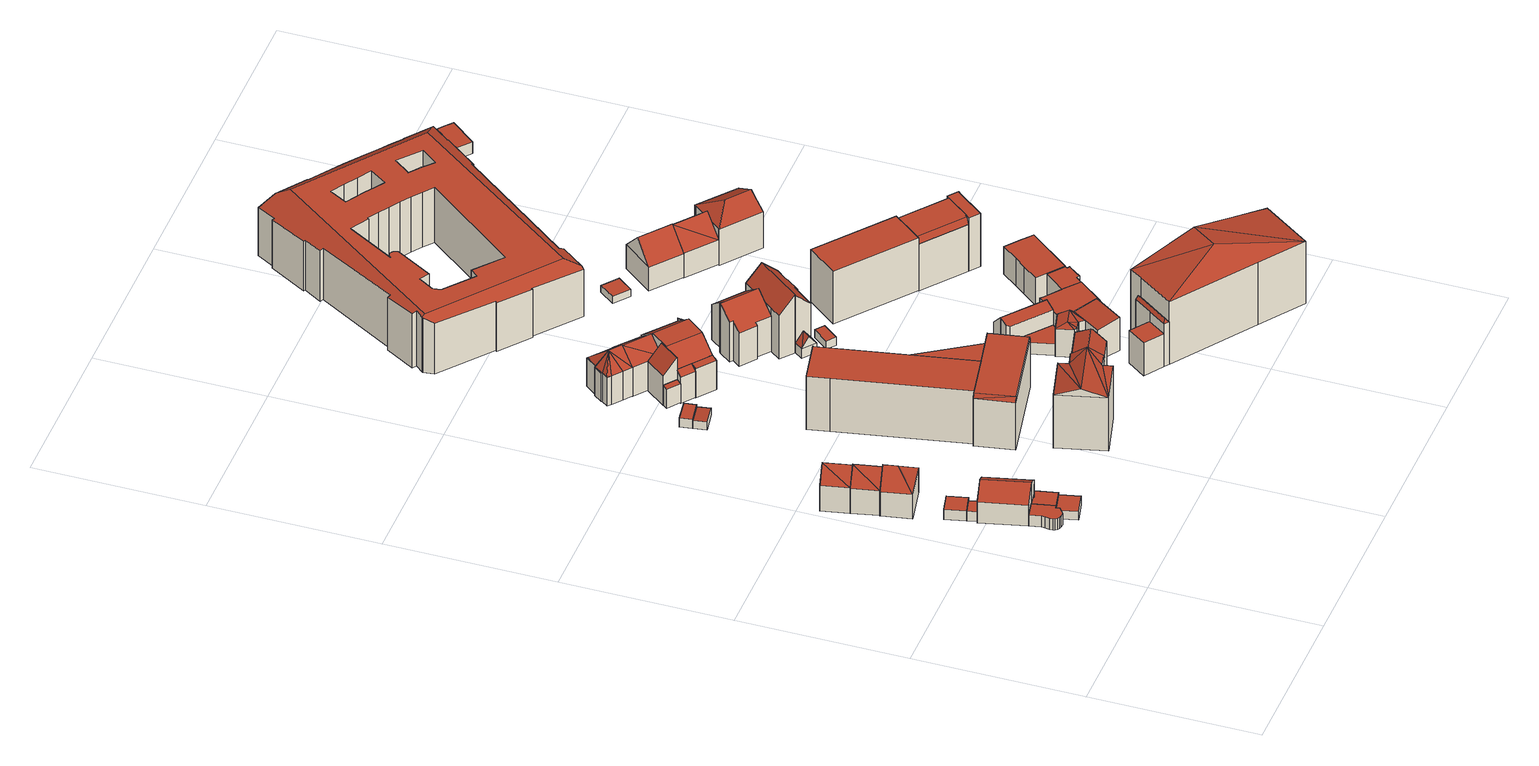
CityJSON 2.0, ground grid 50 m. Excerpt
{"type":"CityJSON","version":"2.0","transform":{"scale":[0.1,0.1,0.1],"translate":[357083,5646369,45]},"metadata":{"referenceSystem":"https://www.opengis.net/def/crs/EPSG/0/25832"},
"CityObjects":{
"building1":{"type":"Building","attributes":{"Gemeindeschluessel":"05315000","Geometrietyp2DReferenz":"3000","function":"31001_2000","roofType":"1000","measuredHeight":3.26},"geometry":[{"type":"Solid","lod":"2","boundaries":[[[[0,1,2,3]],[[4,5,1,0]],[[6,7,5,4]],[[3,2,7,6]],[[4,0,3,6]],[[1,5,7,2]]]],"semantics":{"surfaces":[{"type":"WallSurface"},{"type":"RoofSurface"},{"type":"GroundSurface"}],"values":[[0,0,0,0,1,2]]}}]},
"building2":{"type":"Building","attributes":{"Gemeindeschluessel":"05315000","Geometrietyp2DReferenz":"3000","function":"31001_2460","roofType":"1000","measuredHeight":3.31},"geometry":[{"type":"Solid","lod":"2","boundaries":[[[[8,9,10,3]],[[11,12,9,8]],[[13,14,12,11]],[[0,15,14,13]],[[3,10,15,0]],[[13,11,8,3,0]],[[9,12,14,15,10]]]],"semantics":{"surfaces":[{"type":"WallSurface"},{"type":"RoofSurface"},{"type":"GroundSurface"}],"values":[[0,0,0,0,0,1,2]]}}]},
"building3":{"type":"Building","attributes":{"Gemeindeschluessel":"05315000","Geometrietyp2DReferenz":"3000","function":"31001_1000"},"address":[{"country":"Germany","locality":"Köln","thoroughfareNumber":"3","thoroughfareName":"An der Münze"}],"children":["building3-1","building3-2"]},
"building3-1":{"type":"BuildingPart","attributes":{"roofType":"1000","measuredHeight":3.76},"parents":["building3"],"geometry":[{"type":"Solid","lod":"2","boundaries":[[[[16,17,18,19]],[[20,21,17,16]],[[22,23,21,20]],[[24,25,23,22]],[[26,27,25,24]],[[28,29,27,26]],[[30,31,29,28]],[[32,33,31,30]],[[34,35,33,32]],[[36,37,35,34]],[[38,39,37,36]],[[40,41,39,38]],[[42,43,41,40]],[[44,45,43,42]],[[44,42,40,38,36,34,32,30,28,26,24,22,20,16,19]],[[17,21,23,25,27,29,31,33,35,37,39,41,43,45,18]],[[45,44,19,18]]]],"semantics":{"surfaces":[{"type":"WallSurface"},{"type":"RoofSurface"},{"type":"GroundSurface"},{"type":"ClosureSurface"}],"values":[[0,0,0,0,0,0,0,0,0,0,0,0,0,0,1,2,3]]}}]},
"building3-2":{"type":"BuildingPart","attributes":{"roofType":"3100","measuredHeight":10.48},"parents":["building3"],"geometry":[{"type":"Solid","lod":"2","boundaries":[[[[46,47,48,49]],[[50,51,47,46]],[[52,53,51,50]],[[54,55,53,52]],[[56,57,55,54]],[[58,59,57,56]],[[60,61,59,58]],[[62,19,18,61,60]],[[49,48,45,44,63]],[[58,56,54,52,60]],[[50,46,49,63,62,60,52]],[[47,51,53,55,57,59,61,18,45,48]],[[44,19,62,63]],[[45,18,19,44]]]],"semantics":{"surfaces":[{"type":"WallSurface"},{"type":"RoofSurface"},{"type":"GroundSurface"},{"type":"ClosureSurface"}],"values":[[0,0,0,0,0,0,0,0,0,1,1,2,0,3]]}}]},
"building4":{"type":"Building","attributes":{"Gemeindeschluessel":"05315000","Geometrietyp2DReferenz":"3000","function":"31001_2460","roofType":"1000","measuredHeight":2.93},"geometry":[{"type":"Solid","lod":"2","boundaries":[[[[64,65,66,67]],[[68,69,65,64]],[[70,71,69,68]],[[72,73,71,70]],[[74,75,73,72]],[[67,66,75,74]],[[72,70,68,64,67,74]],[[65,69,71,73,75,66]]]],"semantics":{"surfaces":[{"type":"WallSurface"},{"type":"RoofSurface"},{"type":"GroundSurface"}],"values":[[0,0,0,0,0,0,1,2]]}}]},
"building5":{"type":"Building","attributes":{"Gemeindeschluessel":"05315000","Geometrietyp2DReferenz":"3000","function":"31001_1000","roofType":"5000","measuredHeight":12.86},"address":[{"country":"Germany","locality":"Köln","thoroughfareNumber":"7","thoroughfareName":"An der Münze"}],"geometry":[{"type":"Solid","lod":"2","boundaries":[[[[76,77,78,79]],[[80,81,77,76]],[[82,83,81,80]],[[84,85,83,82]],[[86,87,85,84]],[[88,89,87,86]],[[90,91,89,88]],[[92,93,91,90]],[[79,78,93,92]],[[86,94,88]],[[84,82,80,76,94,86]],[[79,92,90,88,94,76]],[[77,81,83,85,87,89,91,93,78]]]],"semantics":{"surfaces":[{"type":"WallSurface"},{"type":"RoofSurface"},{"type":"GroundSurface"}],"values":[[0,0,0,0,0,0,0,0,0,1,1,1,2]]}}]},
"building6":{"type":"Building","attributes":{"Gemeindeschluessel":"05315000","Geometrietyp2DReferenz":"3000","function":"31001_1000","roofType":"1000","measuredHeight":3.47},"geometry":[{"type":"Solid","lod":"2","boundaries":[[[[95,96,97,98]],[[99,100,96,95]],[[101,102,100,99]],[[98,97,102,101]],[[99,95,98,101]],[[96,100,102,97]]]],"semantics":{"surfaces":[{"type":"WallSurface"},{"type":"RoofSurface"},{"type":"GroundSurface"}],"values":[[0,0,0,0,1,2]]}}]},
"building7":{"type":"Building","attributes":{"Gemeindeschluessel":"05315000","Geometrietyp2DReferenz":"3000","function":"31001_1000","roofType":"3100","measuredHeight":12.92},"address":[{"country":"Germany","locality":"Köln","thoroughfareNumber":"9","thoroughfareName":"An der Münze"}],"geometry":[{"type":"Solid","lod":"2","boundaries":[[[[103,104,105,106]],[[107,108,104,103]],[[109,110,108,107]],[[111,112,110,109]],[[106,105,112,111]],[[113,103,106,111]],[[111,114,113]],[[107,113,114]],[[114,109,107]],[[113,107,103]],[[111,109,114]],[[104,108,110,112,105]]]],"semantics":{"surfaces":[{"type":"WallSurface"},{"type":"RoofSurface"},{"type":"GroundSurface"}],"values":[[0,0,0,0,0,1,1,1,1,0,0,2]]}}]},
"building8":{"type":"Building","attributes":{"Gemeindeschluessel":"05315000","Geometrietyp2DReferenz":"3000","function":"31001_1100","roofType":"5000","measuredHeight":12.89},"address":[{"country":"Germany","locality":"Köln","thoroughfareNumber":"11","thoroughfareName":"An der Münze"}],"geometry":[{"type":"Solid","lod":"2","boundaries":[[[[115,116,117,118]],[[119,120,116,115]],[[121,122,120,119]],[[123,124,122,121]],[[118,117,124,123]],[[125,121,119]],[[125,119,115]],[[115,126,125]],[[123,125,126]],[[126,118,123]],[[118,126,115]],[[121,125,123]],[[116,120,122,124,117]]]],"semantics":{"surfaces":[{"type":"WallSurface"},{"type":"RoofSurface"},{"type":"GroundSurface"}],"values":[[0,0,0,0,0,1,1,1,1,1,0,0,2]]}}]},
"building9":{"type":"Building","attributes":{"Gemeindeschluessel":"05315000","Geometrietyp2DReferenz":"3000","function":"31001_2460","roofType":"1000","measuredHeight":2.47},"geometry":[{"type":"Solid","lod":"2","boundaries":[[[[127,128,129,130]],[[131,132,128,127]],[[133,134,132,131]],[[135,136,134,133]],[[137,138,136,135]],[[139,140,138,137]],[[130,129,140,139]],[[137,135,133,131,127,130,139]],[[128,132,134,136,138,140,129]]]],"semantics":{"surfaces":[{"type":"WallSurface"},{"type":"RoofSurface"},{"type":"GroundSurface"}],"values":[[0,0,0,0,0,0,0,1,2]]}}]},
"building10":{"type":"Building","attributes":{"Gemeindeschluessel":"05315000","Geometrietyp2DReferenz":"3000","function":"31001_2460","roofType":"1000","measuredHeight":2.58},"geometry":[{"type":"Solid","lod":"2","boundaries":[[[[141,142,120,143]],[[144,145,142,141]],[[146,122,145,144]],[[143,120,122,146]],[[144,141,143,146]],[[142,145,122,120]]]],"semantics":{"surfaces":[{"type":"WallSurface"},{"type":"RoofSurface"},{"type":"GroundSurface"}],"values":[[0,0,0,0,1,2]]}}]},
"building11":{"type":"Building","attributes":{"Gemeindeschluessel":"05315000","Geometrietyp2DReferenz":"3000","function":"31001_2460","roofType":"2100","measuredHeight":2.73},"geometry":[{"type":"Solid","lod":"2","boundaries":[[[[147,148,149,150]],[[151,152,148,147]],[[153,154,152,151]],[[150,149,154,153]],[[151,147,150,153]],[[148,152,154,149]]]],"semantics":{"surfaces":[{"type":"WallSurface"},{"type":"RoofSurface"},{"type":"GroundSurface"}],"values":[[0,0,0,0,1,2]]}}]},
"building12":{"type":"Building","attributes":{"Gemeindeschluessel":"05315000","Geometrietyp2DReferenz":"3000","function":"31001_2460","roofType":"1000","measuredHeight":3.03},"geometry":[{"type":"Solid","lod":"2","boundaries":[[[[155,154,156,157]],[[158,152,154,155]],[[159,160,152,158]],[[157,156,160,159]],[[158,155,157,159]],[[154,152,160,156]]]],"semantics":{"surfaces":[{"type":"WallSurface"},{"type":"RoofSurface"},{"type":"GroundSurface"}],"values":[[0,0,0,0,1,2]]}}]},
"building13":{"type":"Building","attributes":{"Gemeindeschluessel":"05315000","Geometrietyp2DReferenz":"3000","function":"31001_1100","roofType":"5000","measuredHeight":20.59},"address":[{"country":"Germany","locality":"Köln","thoroughfareNumber":"10","thoroughfareName":"An der Münze"}],"geometry":[{"type":"Solid","lod":"2","boundaries":[[[[161,162,163,164]],[[165,166,162,161]],[[167,168,166,165]],[[169,170,168,167]],[[171,172,170,169]],[[173,174,172,171]],[[175,176,174,173]],[[164,163,176,175]],[[177,167,165]],[[178,177,165]],[[178,165,161]],[[161,164,178]],[[171,169,177]],[[175,171,177]],[[177,178,175]],[[171,175,173]],[[167,177,169]],[[175,178,164]],[[162,166,168,170,172,174,176,163]]]],"semantics":{"surfaces":[{"type":"WallSurface"},{"type":"RoofSurface"},{"type":"GroundSurface"}],"values":[[0,0,0,0,0,0,0,0,1,1,1,1,1,1,1,1,0,0,2]]}}]},
"building14":{"type":"Building","attributes":{"Gemeindeschluessel":"05315000","Geometrietyp2DReferenz":"3000","function":"31001_2000","roofType":"1000","measuredHeight":18.14},"address":[{"country":"Germany","locality":"Köln","thoroughfareNumber":"14","thoroughfareName":"An der Münze"},{"country":"Germany","locality":"Köln","thoroughfareNumber":"12","thoroughfareName":"An der Münze"},{"country":"Germany","locality":"Köln","thoroughfareNumber":"18","thoroughfareName":"An der Münze"},{"country":"Germany","locality":"Köln","thoroughfareNumber":"16","thoroughfareName":"An der Münze"}],"geometry":[{"type":"Solid","lod":"2","boundaries":[[[[179,180,181,182]],[[183,184,180,179]],[[185,186,184,183]],[[187,188,186,185]],[[189,190,188,187]],[[191,192,190,189]],[[182,181,192,191]],[[189,187,185,183,179,182,191]],[[180,184,186,188,190,192,181]]]],"semantics":{"surfaces":[{"type":"WallSurface"},{"type":"RoofSurface"},{"type":"GroundSurface"}],"values":[[0,0,0,0,0,0,0,1,2]]}}]},
"building15":{"type":"Building","attributes":{"Gemeindeschluessel":"05315000","Geometrietyp2DReferenz":"3000","function":"31001_2000","roofType":"9999","measuredHeight":17.69},"geometry":[{"type":"Solid","lod":"2","boundaries":[[[[193,194,195,196]],[[197,198,194,193]],[[199,200,198,197]],[[201,202,200,199]],[[203,204,202,201]],[[205,206,204,203]],[[207,208,206,205]],[[196,195,208,207]],[[196,207,209,193]],[[210,193,209]],[[211,212,199]],[[199,197,211]],[[213,187,189,212,211,210,209]],[[212,189,201,199]],[[189,187,203,201]],[[187,213,205,203]],[[213,209,207,205]],[[210,211,197,193]],[[194,198,200,202,204,206,208,195]]]],"semantics":{"surfaces":[{"type":"WallSurface"},{"type":"RoofSurface"},{"type":"GroundSurface"}],"values":[[0,0,0,0,0,0,0,0,1,1,1,1,1,0,0,0,0,0,2]]}}]},
"building16":{"type":"Building","attributes":{"Gemeindeschluessel":"05315000","Geometrietyp2DReferenz":"3000","function":"51009_1610","roofType":"2100","measuredHeight":6.8},"geometry":[{"type":"Solid","lod":"2","boundaries":[[[[214,215,216,217]],[[218,219,215,214]],[[220,221,219,218]],[[217,216,221,220]],[[218,214,217,220]],[[215,219,221,216]]]],"semantics":{"surfaces":[{"type":"WallSurface"},{"type":"RoofSurface"},{"type":"GroundSurface"}],"values":[[0,0,0,0,1,2]]}}]},
"building17":{"type":"Building","attributes":{"Gemeindeschluessel":"05315000","Geometrietyp2DReferenz":"3000","function":"51009_1610","roofType":"2100","measuredHeight":10.33},"geometry":[{"type":"Solid","lod":"2","boundaries":[[[[222,223,224,225]],[[226,227,223,222]],[[228,229,227,226]],[[230,231,229,228]],[[225,224,231,230]],[[228,226,222,225,230]],[[223,227,229,231,224]]]],"semantics":{"surfaces":[{"type":"WallSurface"},{"type":"RoofSurface"},{"type":"GroundSurface"}],"values":[[0,0,0,0,0,1,2]]}}]},
"building18":{"type":"Building","attributes":{"Gemeindeschluessel":"05315000","Geometrietyp2DReferenz":"3000","function":"31001_1000","roofType":"5000","measuredHeight":14.01},"address":[{"country":"Germany","locality":"Köln","thoroughfareNumber":"16","thoroughfareName":"Wörthstr."}],"geometry":[{"type":"Solid","lod":"2","boundaries":[[[[232,233,234,235]],[[236,237,233,232]],[[238,239,237,236]],[[240,241,239,238]],[[242,243,241,240]],[[244,245,243,242]],[[246,247,245,244]],[[248,249,247,246]],[[250,251,249,248]],[[235,234,251,250]],[[236,232,238]],[[252,253,240]],[[252,240,238]],[[252,238,232]],[[232,254,252]],[[246,255,252]],[[248,246,252]],[[250,248,252]],[[250,252,254]],[[254,235,250]],[[255,244,242]],[[252,255,242]],[[242,253,252]],[[240,253,242]],[[235,254,232]],[[244,255,246]],[[233,237,239,241,243,245,247,249,251,234]]]],"semantics":{"surfaces":[{"type":"WallSurface"},{"type":"RoofSurface"},{"type":"GroundSurface"}],"values":[[0,0,0,0,0,0,0,0,0,0,1,1,1,1,1,1,1,1,1,1,1,1,1,0,0,0,2]]}}]},
"building19":{"type":"Building","attributes":{"Gemeindeschluessel":"05315000","Geometrietyp2DReferenz":"3000","function":"31001_1000"},"address":[{"country":"Germany","locality":"Köln","thoroughfareNumber":"18","thoroughfareName":"Wörthstr."}],"children":["building19-1","building19-2"]},
"building19-1":{"type":"BuildingPart","attributes":{"roofType":"3100","measuredHeight":14.07},"parents":["building19"],"geometry":[{"type":"Solid","lod":"2","boundaries":[[[[256,257,258,259]],[[260,261,262,263]],[[264,265,261,260]],[[259,258,265,264]],[[259,264,266]],[[267,266,264]],[[266,267,256]],[[260,263,256,267]],[[266,256,259]],[[264,260,267]],[[257,262,261,265,258]],[[257,256,263,262]]]],"semantics":{"surfaces":[{"type":"WallSurface"},{"type":"RoofSurface"},{"type":"GroundSurface"},{"type":"ClosureSurface"}],"values":[[0,0,0,0,1,1,1,1,0,0,2,3]]}}]},
"building19-2":{"type":"BuildingPart","attributes":{"roofType":"2100","measuredHeight":14.4},"parents":["building19"],"geometry":[{"type":"Solid","lod":"2","boundaries":[[[[263,262,268,269]],[[270,227,257,256,271]],[[272,223,227,270]],[[269,268,223,272]],[[270,271,263,269,272]],[[262,257,227,223,268]],[[263,271,256]],[[257,262,263,256]]]],"semantics":{"surfaces":[{"type":"WallSurface"},{"type":"RoofSurface"},{"type":"GroundSurface"},{"type":"ClosureSurface"}],"values":[[0,0,0,0,1,2,0,3]]}}]},
"building20":{"type":"Building","attributes":{"Gemeindeschluessel":"05315000","Geometrietyp2DReferenz":"3000","function":"31001_1100","roofType":"5000","measuredHeight":15.79},"geometry":[{"type":"Solid","lod":"2","boundaries":[[[[273,274,275,276]],[[277,278,274,273]],[[279,280,278,277]],[[281,282,280,279]],[[276,275,282,281]],[[283,273,276,284]],[[277,283,284,281,279]],[[281,284,276]],[[273,283,277]],[[274,278,280,282,275]]]],"semantics":{"surfaces":[{"type":"WallSurface"},{"type":"RoofSurface"},{"type":"GroundSurface"}],"values":[[0,0,0,0,0,1,1,0,0,2]]}}]},
"building21":{"type":"Building","attributes":{"Gemeindeschluessel":"05315000","Geometrietyp2DReferenz":"3000","function":"31001_1000"},"address":[{"country":"Germany","locality":"Köln","thoroughfareNumber":"20","thoroughfareName":"Wörthstr."}],"children":["building21-1","building21-2","building21-3"]},
"building21-1":{"type":"BuildingPart","attributes":{"roofType":"2100","measuredHeight":11.57},"parents":["building21"],"geometry":[{"type":"Solid","lod":"2","boundaries":[[[[285,286,287,288]],[[289,290,286,285]],[[288,287,291,292,293]],[[294,295,289,285,288,293]],[[286,290,296,291,287]],[[292,294,293]],[[291,296,295,294,292]],[[296,290,289,295]]]],"semantics":{"surfaces":[{"type":"WallSurface"},{"type":"RoofSurface"},{"type":"GroundSurface"},{"type":"ClosureSurface"}],"values":[[0,0,0,1,2,0,3,3]]}}]},
"building21-2":{"type":"BuildingPart","attributes":{"roofType":"9999","measuredHeight":14.83},"parents":["building21"],"geometry":[{"type":"Solid","lod":"2","boundaries":[[[[297,298,299,228]],[[300,301,298,297]],[[302,303,301,300]],[[304,305,303,302]],[[292,291,305,304]],[[306,307,290,289,308]],[[309,310,307,306]],[[294,292,304,302,311]],[[297,228,312,309,306,300]],[[300,306,308,311,302]],[[299,298,301,303,305,291,296,290,307,310]],[[299,310,309,312,228]],[[294,311,295]],[[291,292,294,295,296]],[[289,295,311,308]],[[290,296,295,289]]]],"semantics":{"surfaces":[{"type":"WallSurface"},{"type":"RoofSurface"},{"type":"GroundSurface"},{"type":"ClosureSurface"}],"values":[[0,0,0,0,0,0,0,1,1,1,2,3,0,3,0,3]]}}]},
"building21-3":{"type":"BuildingPart","attributes":{"roofType":"2100","measuredHeight":10.44},"parents":["building21"],"geometry":[{"type":"Solid","lod":"2","boundaries":[[[[313,314,310,309]],[[315,316,314,313]],[[228,299,316,315]],[[315,313,309,312,228]],[[314,316,299,310]],[[299,228,312,309,310]]]],"semantics":{"surfaces":[{"type":"WallSurface"},{"type":"RoofSurface"},{"type":"GroundSurface"},{"type":"ClosureSurface"}],"values":[[0,0,0,1,2,3]]}}]},
"building22":{"type":"Building","attributes":{"Gemeindeschluessel":"05315000","Geometrietyp2DReferenz":"3000","function":"31001_2000","roofType":"1000","measuredHeight":6.16},"geometry":[{"type":"Solid","lod":"2","boundaries":[[[[317,318,319,320]],[[321,322,318,317]],[[323,324,322,321]],[[325,326,324,323]],[[327,328,326,325]],[[329,330,328,327]],[[331,332,330,329]],[[333,334,332,331]],[[320,319,334,333]],[[331,329,327,325,323,321,317,320,333]],[[318,322,324,326,328,330,332,334,319]]]],"semantics":{"surfaces":[{"type":"WallSurface"},{"type":"RoofSurface"},{"type":"GroundSurface"}],"values":[[0,0,0,0,0,0,0,0,0,1,2]]}}]},
"building23":{"type":"Building","attributes":{"Gemeindeschluessel":"05315000","Geometrietyp2DReferenz":"3000","function":"31001_1100","roofType":"3100","measuredHeight":17.2},"address":[{"country":"Germany","locality":"Köln","thoroughfareNumber":"22","thoroughfareName":"Wörthstr."}],"geometry":[{"type":"Solid","lod":"2","boundaries":[[[[335,336,337,338]],[[339,340,336,335]],[[341,342,340,339]],[[343,344,342,341]],[[345,346,344,343]],[[347,348,346,345]],[[349,350,348,347]],[[351,352,350,349]],[[353,354,352,351]],[[355,356,354,353]],[[357,358,356,355]],[[338,337,358,357]],[[351,349,347,345,343,353]],[[341,339,335,338,357,355,353,343]],[[336,340,342,344,346,348,350,352,354,356,358,337]]]],"semantics":{"surfaces":[{"type":"WallSurface"},{"type":"RoofSurface"},{"type":"GroundSurface"}],"values":[[0,0,0,0,0,0,0,0,0,0,0,0,1,1,2]]}}]},
"building24":{"type":"Building","attributes":{"Gemeindeschluessel":"05315000","Geometrietyp2DReferenz":"3000","function":"31001_1100","roofType":"5000","measuredHeight":10.14},"geometry":[{"type":"Solid","lod":"2","boundaries":[[[[359,360,361,362]],[[363,364,360,359]],[[365,366,364,363]],[[367,368,366,365]],[[369,370,368,367]],[[371,372,370,369]],[[373,374,372,371]],[[362,361,374,373]],[[373,375,376]],[[376,362,373]],[[365,363,377]],[[369,365,377]],[[369,377,376]],[[371,369,376]],[[376,375,371]],[[369,367,365]],[[377,359,362,376]],[[371,375,373]],[[359,377,363]],[[360,364,366,368,370,372,374,361]]]],"semantics":{"surfaces":[{"type":"WallSurface"},{"type":"RoofSurface"},{"type":"GroundSurface"}],"values":[[0,0,0,0,0,0,0,0,1,1,1,1,1,1,1,1,1,0,0,2]]}}]},
"building25":{"type":"Building","attributes":{"Gemeindeschluessel":"05315000","Geometrietyp2DReferenz":"3000","function":"31001_2460","roofType":"2100","measuredHeight":2.79},"geometry":[{"type":"Solid","lod":"2","boundaries":[[[[378,379,380,381]],[[382,383,379,378]],[[384,385,383,382]],[[381,380,385,384]],[[382,378,381,384]],[[379,383,385,380]]]],"semantics":{"surfaces":[{"type":"WallSurface"},{"type":"RoofSurface"},{"type":"GroundSurface"}],"values":[[0,0,0,0,1,2]]}}]},
"building26":{"type":"Building","attributes":{"Gemeindeschluessel":"05315000","Geometrietyp2DReferenz":"3000","function":"31001_1000"},"address":[{"country":"Germany","locality":"Köln","thoroughfareNumber":"24","thoroughfareName":"Wörthstr."}],"children":["building26-1","building26-2"]},
"building26-1":{"type":"BuildingPart","attributes":{"roofType":"3100","measuredHeight":19.67},"parents":["building26"],"geometry":[{"type":"Solid","lod":"2","boundaries":[[[[386,387,388,389]],[[390,391,387,386]],[[392,393,394,391,390]],[[395,396,397,398,399]],[[400,401,396,395]],[[402,356,401,400]],[[403,352,356,402]],[[404,405,352,403]],[[406,407,405,404]],[[408,409,407,406]],[[389,388,409,408]],[[403,402,400,395,404]],[[399,392,390,386,389,408,406,404,395]],[[387,391,394,397,396,401,356,352,405,407,409,388]],[[410,393,392,399,398]],[[397,394,393,398]],[[393,410,398]]]],"semantics":{"surfaces":[{"type":"WallSurface"},{"type":"RoofSurface"},{"type":"GroundSurface"},{"type":"ClosureSurface"}],"values":[[0,0,0,0,0,0,0,0,0,0,0,1,1,2,0,3,3]]}}]},
"building26-2":{"type":"BuildingPart","attributes":{"roofType":"3100","measuredHeight":6.48},"parents":["building26"],"geometry":[{"type":"Solid","lod":"2","boundaries":[[[[411,412,394,393]],[[413,414,412,411]],[[398,397,414,413]],[[411,415,413]],[[393,410,415]],[[415,411,393]],[[410,398,413]],[[413,415,410]],[[412,414,397,394]],[[397,398,393,394]],[[398,410,393]]]],"semantics":{"surfaces":[{"type":"WallSurface"},{"type":"RoofSurface"},{"type":"GroundSurface"},{"type":"ClosureSurface"}],"values":[[0,0,0,0,1,1,1,1,2,3,3]]}}]},
"building27":{"type":"Building","attributes":{"Gemeindeschluessel":"05315000","Geometrietyp2DReferenz":"3000","function":"31001_2000","roofType":"2100","measuredHeight":11.3},"geometry":[{"type":"Solid","lod":"2","boundaries":[[[[416,417,418,419]],[[420,421,417,416]],[[422,423,421,420]],[[424,425,423,422]],[[426,427,425,424]],[[428,429,427,426]],[[419,418,429,428]],[[426,424,422,420,416,419,428]],[[417,421,423,425,427,429,418]]]],"semantics":{"surfaces":[{"type":"WallSurface"},{"type":"RoofSurface"},{"type":"GroundSurface"}],"values":[[0,0,0,0,0,0,0,1,2]]}}]},
"building28":{"type":"Building","attributes":{"Gemeindeschluessel":"05315000","Geometrietyp2DReferenz":"3000","function":"31001_1000"},"children":["building28-1","building28-2","building28-3"]},
"building28-1":{"type":"BuildingPart","attributes":{"roofType":"1000","measuredHeight":3.99},"parents":["building28"],"geometry":[{"type":"Solid","lod":"2","boundaries":[[[[430,431,432,433]],[[434,435,431,430]],[[433,432,436,437]],[[434,430,433,437]],[[431,435,436,432]],[[435,434,437,436]]]],"semantics":{"surfaces":[{"type":"WallSurface"},{"type":"RoofSurface"},{"type":"GroundSurface"},{"type":"ClosureSurface"}],"values":[[0,0,0,1,2,3]]}}]},
"building28-2":{"type":"BuildingPart","attributes":{"roofType":"2100","measuredHeight":10.39},"parents":["building28"],"geometry":[{"type":"Solid","lod":"2","boundaries":[[[[438,439,440,441]],[[442,443,439,438]],[[444,445,443,442]],[[446,447,445,444]],[[444,442,438,441,446]],[[439,443,445,447,440]],[[440,447,446,441]]]],"semantics":{"surfaces":[{"type":"WallSurface"},{"type":"RoofSurface"},{"type":"GroundSurface"},{"type":"ClosureSurface"}],"values":[[0,0,0,0,1,2,3]]}}]},
"building28-3":{"type":"BuildingPart","attributes":{"roofType":"2100","measuredHeight":10.39},"parents":["building28"],"geometry":[{"type":"Solid","lod":"2","boundaries":[[[[448,437,436,447,446]],[[449,450,435,434,451]],[[441,440,450,449]],[[449,451,448,446,441]],[[436,435,450,440,447]],[[434,437,448,451]],[[435,436,437,434]],[[447,440,441,446]]]],"semantics":{"surfaces":[{"type":"WallSurface"},{"type":"RoofSurface"},{"type":"GroundSurface"},{"type":"ClosureSurface"}],"values":[[0,0,0,1,2,0,3,3]]}}]},
"building29":{"type":"Building","attributes":{"Gemeindeschluessel":"05315000","Geometrietyp2DReferenz":"3000","function":"31001_2000"},"address":[{"country":"Germany","locality":"Köln","thoroughfareNumber":"85","thoroughfareName":"Konrad-Adenauer-Ufer"}],"children":["building29-1","building29-2","building29-3","building29-4"]},
"building29-1":{"type":"BuildingPart","attributes":{"roofType":"1000","measuredHeight":11.3},"parents":["building29"],"geometry":[{"type":"Solid","lod":"2","boundaries":[[[[452,453,454,455]],[[456,457,453,452]],[[458,459,457,456]],[[460,461,459,458]],[[462,463,461,460]],[[464,465,463,462]],[[455,454,466,467]],[[464,462,460,458,456,452,455,467]],[[453,457,459,461,463,465,466,454]],[[465,464,467,466]]]],"semantics":{"surfaces":[{"type":"WallSurface"},{"type":"RoofSurface"},{"type":"GroundSurface"},{"type":"ClosureSurface"}],"values":[[0,0,0,0,0,0,0,1,2,3]]}}]},
"building29-2":{"type":"BuildingPart","attributes":{"roofType":"5000","measuredHeight":15.49},"parents":["building29"],"geometry":[{"type":"Solid","lod":"2","boundaries":[[[[468,469,470,471,472]],[[473,474,475,476,477]],[[478,479,474,473]],[[468,472,480]],[[480,472,478,481]],[[481,473,477,468,480]],[[481,478,473]],[[471,470,475,474,479]],[[479,478,472,471]],[[469,468,477,476]],[[475,470,469,476]]]],"semantics":{"surfaces":[{"type":"WallSurface"},{"type":"RoofSurface"},{"type":"GroundSurface"},{"type":"ClosureSurface"}],"values":[[0,0,0,1,1,1,0,2,3,0,3]]}}]},
"building29-3":{"type":"BuildingPart","attributes":{"roofType":"1000","measuredHeight":11.18},"parents":["building29"],"geometry":[{"type":"Solid","lod":"2","boundaries":[[[[482,483,484,485]],[[476,475,483,482]],[[485,484,470,469]],[[476,482,485,469]],[[483,475,470,484]],[[475,476,469,470]]]],"semantics":{"surfaces":[{"type":"WallSurface"},{"type":"RoofSurface"},{"type":"GroundSurface"},{"type":"ClosureSurface"}],"values":[[0,0,0,1,2,3]]}}]},
"building29-4":{"type":"BuildingPart","attributes":{"roofType":"5000","measuredHeight":26.08},"parents":["building29"],"geometry":[{"type":"Solid","lod":"2","boundaries":[[[[486,487,488,489]],[[490,472,471,487,486]],[[491,492,479,478,493]],[[494,467,466,492,491]],[[495,496,465,464,497]],[[489,488,496,495]],[[486,489,498,490]],[[489,495,499,500]],[[500,498,489]],[[498,500,501,491]],[[491,493,490,498]],[[501,494,491]],[[501,500,499,497,494]],[[499,495,497]],[[487,471,479,492,466,465,496,488]],[[472,490,493,478]],[[479,471,472,478]],[[467,494,497,464]],[[465,466,467,464]]]],"semantics":{"surfaces":[{"type":"WallSurface"},{"type":"RoofSurface"},{"type":"GroundSurface"},{"type":"ClosureSurface"}],"values":[[0,0,0,0,0,0,1,1,1,1,1,0,0,0,2,0,3,0,3]]}}]},
"building30":{"type":"Building","attributes":{"Gemeindeschluessel":"05315000","Geometrietyp2DReferenz":"3000","function":"31001_2460","roofType":"2100","measuredHeight":2.59},"geometry":[{"type":"Solid","lod":"2","boundaries":[[[[502,503,504,505]],[[506,507,503,502]],[[508,509,507,506]],[[505,504,509,508]],[[506,502,505,508]],[[503,507,509,504]]]],"semantics":{"surfaces":[{"type":"WallSurface"},{"type":"RoofSurface"},{"type":"GroundSurface"}],"values":[[0,0,0,0,1,2]]}}]},
"building31":{"type":"Building","attributes":{"Gemeindeschluessel":"05315000","Geometrietyp2DReferenz":"3000","function":"31001_1000"},"address":[{"country":"Germany","locality":"Köln","thoroughfareNumber":"32a","thoroughfareName":"Wörthstr."},{"country":"Germany","locality":"Köln","thoroughfareNumber":"32b","thoroughfareName":"Wörthstr."}],"children":["building31-1","building31-2","building31-3"]},
"building31-1":{"type":"BuildingPart","attributes":{"roofType":"1000","measuredHeight":9.38},"parents":["building31"],"geometry":[{"type":"Solid","lod":"2","boundaries":[[[[510,511,512,513]],[[514,515,511,510]],[[516,517,518,515,514]],[[519,520,521,522,523]],[[524,525,520,519]],[[526,527,525,524]],[[513,512,527,526]],[[524,519,523,516,514,510,513,526]],[[511,515,518,521,520,525,527,512]],[[517,516,523,522]],[[521,518,517,522]]]],"semantics":{"surfaces":[{"type":"WallSurface"},{"type":"RoofSurface"},{"type":"GroundSurface"},{"type":"ClosureSurface"}],"values":[[0,0,0,0,0,0,0,1,2,0,3]]}}]},
"building31-2":{"type":"BuildingPart","attributes":{"roofType":"1000","measuredHeight":9.4},"parents":["building31"],"geometry":[{"type":"Solid","lod":"2","boundaries":[[[[528,529,530,531]],[[532,533,529,528]],[[534,535,533,532]],[[536,537,535,534]],[[538,539,537,536]],[[540,541,539,538]],[[542,543,541,540]],[[544,545,546,543,542]],[[547,548,549,550,551]],[[531,530,548,547]],[[551,544,542,540,538,536,534,532,528,531,547]],[[529,533,535,537,539,541,543,546,549,548,530]],[[545,544,551,550]],[[549,546,545,550]]]],"semantics":{"surfaces":[{"type":"WallSurface"},{"type":"RoofSurface"},{"type":"GroundSurface"},{"type":"ClosureSurface"}],"values":[[0,0,0,0,0,0,0,0,0,0,1,2,0,3]]}}]},
"building31-3":{"type":"BuildingPart","attributes":{"roofType":"1000","measuredHeight":9.33},"parents":["building31"],"geometry":[{"type":"Solid","lod":"2","boundaries":[[[[552,553,546,545]],[[554,555,553,552]],[[556,557,555,554]],[[558,559,557,556]],[[560,561,559,558]],[[522,521,561,560]],[[550,549,518,517]],[[522,560,558,556,554,552,545,550,517]],[[546,553,555,557,559,561,521,518,549]],[[549,550,545,546]],[[517,518,521,522]]]],"semantics":{"surfaces":[{"type":"WallSurface"},{"type":"RoofSurface"},{"type":"GroundSurface"},{"type":"ClosureSurface"}],"values":[[0,0,0,0,0,0,0,1,2,3,3]]}}]},
"building32":{"type":"Building","attributes":{"Gemeindeschluessel":"05315000","Geometrietyp2DReferenz":"3000","function":"31001_1100","roofType":"1000","measuredHeight":17.84},"address":[{"country":"Germany","locality":"Köln","thoroughfareNumber":"28","thoroughfareName":"Wörthstr."},{"country":"Germany","locality":"Köln","thoroughfareNumber":"26","thoroughfareName":"Wörthstr."}],"geometry":[{"type":"Solid","lod":"2","boundaries":[[[[562,563,564,565]],[[566,567,563,562]],[[568,569,567,566]],[[565,564,569,568]],[[566,562,565,568]],[[563,567,569,564]]]],"semantics":{"surfaces":[{"type":"WallSurface"},{"type":"RoofSurface"},{"type":"GroundSurface"}],"values":[[0,0,0,0,1,2]]}}]},
"building33":{"type":"Building","attributes":{"Gemeindeschluessel":"05315000","Geometrietyp2DReferenz":"3000","function":"31001_1100","roofType":"5000","measuredHeight":19.14},"address":[{"country":"Germany","locality":"Köln","thoroughfareNumber":"7","thoroughfareName":"Wörthstr."},{"country":"Germany","locality":"Köln","thoroughfareNumber":"32","thoroughfareName":"Clever Str."},{"country":"Germany","locality":"Köln","thoroughfareNumber":"32a","thoroughfareName":"Clever Str."},{"country":"Germany","locality":"Köln","thoroughfareNumber":"32b","thoroughfareName":"Clever Str."},{"country":"Germany","locality":"Köln","thoroughfareNumber":"7a","thoroughfareName":"Wörthstr."},{"country":"Germany","locality":"Köln","thoroughfareNumber":"7c","thoroughfareName":"Wörthstr."},{"country":"Germany","locality":"Köln","thoroughfareNumber":"32c","thoroughfareName":"Clever Str."},{"country":"Germany","locality":"Köln","thoroughfareNumber":"7d","thoroughfareName":"Wörthstr."},{"country":"Germany","locality":"Köln","thoroughfareNumber":"7b","thoroughfareName":"Wörthstr."}],"geometry":[{"type":"Solid","lod":"2","boundaries":[[[[570,571,572,573]],[[574,575,576,577]],[[578,579,575,574]],[[580,581,579,578]],[[582,583,581,580]],[[584,585,583,582]],[[586,587,585,584]],[[588,589,587,586]],[[590,591,589,588]],[[592,593,591,590]],[[594,595,593,592]],[[596,597,595,594]],[[598,599,600,601]],[[602,603,599,598]],[[604,605,603,602]],[[606,607,605,604]],[[608,609,610,611]],[[612,613,609,608]],[[614,615,613,612]],[[616,617,615,614]],[[618,619,617,616]],[[620,621,619,618]],[[611,610,621,620]],[[622,623,607,606]],[[624,625,623,622]],[[626,627,625,624]],[[628,629,627,626]],[[601,600,629,628]],[[630,631,597,596]],[[632,633,631,630]],[[634,635,633,632]],[[636,637,635,634]],[[638,639,637,636]],[[640,641,639,638]],[[642,643,641,640]],[[644,645,643,642]],[[646,647,645,644]],[[648,649,647,646]],[[650,651,649,648]],[[652,653,651,650]],[[654,655,653,652]],[[656,657,655,654]],[[658,659,657,656]],[[660,661,659,658]],[[577,576,661,660]],[[662,663,571,570]],[[664,665,663,662]],[[666,667,665,664]],[[668,669,667,666]],[[670,671,669,668]],[[672,673,671,670]],[[674,675,673,672]],[[676,677,675,674]],[[678,679,677,676]],[[680,681,679,678]],[[682,683,681,680]],[[684,685,683,682]],[[686,687,685,684]],[[688,689,687,686]],[[690,691,689,688]],[[692,693,691,690]],[[694,695,693,692]],[[696,697,695,694]],[[698,699,697,696]],[[700,701,699,698]],[[702,703,701,700]],[[704,705,703,702]],[[706,707,705,704]],[[708,709,707,706]],[[710,711,709,708]],[[712,713,711,710]],[[714,715,713,712]],[[716,717,715,714]],[[718,719,717,716]],[[720,721,719,718]],[[722,723,721,720]],[[724,725,723,722]],[[726,727,725,724]],[[728,729,727,726]],[[730,731,729,728]],[[573,572,731,730]],[[714,712,710,708,706,732,733,734,735,718,716]],[[722,720,735,734,736,570,573,730,728,726,724]],[[737,682,680,678,676,674,672,670,668,666,664,662,570,736,738]],[[732,704,702,700,698,696,694,692,690,688,686,684,737,738,733]],[[734,733,738,736],[620,618,616,614,612,608,611],[628,626,624,622,606,604,602,598,601],[660,658,656,654,652,650,648,646,644,642,640,638,636,634,632,630,596,594,592,590,588,586,584,582,580,578,574,577]],[[682,737,684]],[[704,732,706]],[[718,735,720]],[[571,663,665,667,669,671,673,675,677,679,681,683,685,687,689,691,693,695,697,699,701,703,705,707,709,711,713,715,717,719,721,723,725,727,729,731,572],[609,613,615,617,619,621,610],[599,603,605,607,623,625,627,629,600],[575,579,581,583,585,587,589,591,593,595,597,631,633,635,637,639,641,643,645,647,649,651,653,655,657,659,661,576]]]],"semantics":{"surfaces":[{"type":"WallSurface"},{"type":"RoofSurface"},{"type":"GroundSurface"}],"values":[[0,0,0,0,0,0,0,0,0,0,0,0,0,0,0,0,0,0,0,0,0,0,0,0,0,0,0,0,0,0,0,0,0,0,0,0,0,0,0,0,0,0,0,0,0,0,0,0,0,0,0,0,0,0,0,0,0,0,0,0,0,0,0,0,0,0,0,0,0,0,0,0,0,0,0,0,0,0,0,0,0,1,1,1,1,1,0,0,0,2]]}}]},
"building34":{"type":"Building","attributes":{"Gemeindeschluessel":"05315000","Geometrietyp2DReferenz":"3000","function":"31001_1100","roofType":"3100","measuredHeight":14.56},"address":[{"country":"Germany","locality":"Köln","thoroughfareNumber":"9","thoroughfareName":"Wörthstr."}],"geometry":[{"type":"Solid","lod":"2","boundaries":[[[[739,740,741,742]],[[743,744,740,739]],[[745,746,744,743]],[[742,741,746,745]],[[739,747,743]],[[745,748,742]],[[742,748,747,739]],[[743,747,748,745]],[[740,744,746,741]]]],"semantics":{"surfaces":[{"type":"WallSurface"},{"type":"RoofSurface"},{"type":"GroundSurface"}],"values":[[0,0,0,0,0,0,1,1,2]]}}]},
"building35":{"type":"Building","attributes":{"Gemeindeschluessel":"05315000","Geometrietyp2DReferenz":"3000","function":"31001_1000","roofType":"3100","measuredHeight":14.38},"address":[{"country":"Germany","locality":"Köln","thoroughfareNumber":"11","thoroughfareName":"Wörthstr."}],"geometry":[{"type":"Solid","lod":"2","boundaries":[[[[749,750,751,752]],[[753,754,750,749]],[[755,756,754,753]],[[752,751,756,755]],[[749,757,753]],[[755,758,752]],[[757,749,752]],[[752,758,757]],[[753,757,758]],[[758,755,753]],[[750,754,756,751]]]],"semantics":{"surfaces":[{"type":"WallSurface"},{"type":"RoofSurface"},{"type":"GroundSurface"}],"values":[[0,0,0,0,0,0,1,1,1,1,2]]}}]},
"building36":{"type":"Building","attributes":{"Gemeindeschluessel":"05315000","Geometrietyp2DReferenz":"3000","function":"31001_1100"},"address":[{"country":"Germany","locality":"Köln","thoroughfareNumber":"30","thoroughfareName":"Wörthstr."},{"country":"Germany","locality":"Köln","thoroughfareNumber":"30a","thoroughfareName":"Wörthstr."}],"children":["building36-1","building36-2"]},
"building36-1":{"type":"BuildingPart","attributes":{"roofType":"5000","measuredHeight":18.08},"parents":["building36"],"geometry":[{"type":"Solid","lod":"2","boundaries":[[[[759,760,761,762]],[[763,764,760,759]],[[765,766,764,763]],[[767,768,766,765]],[[769,770,768,767]],[[771,772,773,774]],[[775,776,772,771]],[[777,778,776,775]],[[762,761,778,777]],[[779,780,781,782]],[[767,765,783,784,769]],[[784,783,785,780,779,786,787]],[[787,786,771,774]],[[786,779,775,771]],[[780,785,763,759]],[[785,783,765,763]],[[781,780,759,762]],[[782,781,762,777]],[[779,782,777,775]],[[760,764,766,768,770,773,772,776,778,761]],[[770,769,774,773]],[[787,774,769,784]]]],"semantics":{"surfaces":[{"type":"WallSurface"},{"type":"RoofSurface"},{"type":"GroundSurface"},{"type":"ClosureSurface"}],"values":[[0,0,0,0,0,0,0,0,0,1,1,1,0,0,0,0,0,0,0,2,3,3]]}}]},
"building36-2":{"type":"BuildingPart","attributes":{"roofType":"1000","measuredHeight":18.06},"parents":["building36"],"geometry":[{"type":"Solid","lod":"2","boundaries":[[[[788,789,770,769,790]],[[791,792,789,788]],[[793,794,792,791]],[[795,796,794,793]],[[797,798,796,795]],[[799,800,798,797]],[[801,802,800,799]],[[797,795,793,791,788,790,784,787,801,799]],[[773,770,789,792,794,796,798,800,802]],[[784,790,769]],[[802,801,787,774,773]],[[770,773,774,769]],[[774,787,784,769]]]],"semantics":{"surfaces":[{"type":"WallSurface"},{"type":"RoofSurface"},{"type":"GroundSurface"},{"type":"ClosureSurface"}],"values":[[0,0,0,0,0,0,0,1,2,0,0,3,3]]}}]},
"building37":{"type":"Building","attributes":{"Gemeindeschluessel":"05315000","Geometrietyp2DReferenz":"3000","function":"31001_1000","roofType":"5000","measuredHeight":15.9},"address":[{"country":"Germany","locality":"Köln","thoroughfareNumber":"13","thoroughfareName":"Wörthstr."}],"geometry":[{"type":"Solid","lod":"2","boundaries":[[[[803,804,805,806]],[[807,808,804,803]],[[809,810,808,807]],[[811,812,810,809]],[[813,814,812,811]],[[815,816,814,813]],[[817,818,816,815]],[[819,820,818,817]],[[806,805,820,819]],[[813,811,809,821,815]],[[807,803,806,819,821,809]],[[817,815,821,819]],[[804,808,810,812,814,816,818,820,805]]]],"semantics":{"surfaces":[{"type":"WallSurface"},{"type":"RoofSurface"},{"type":"GroundSurface"}],"values":[[0,0,0,0,0,0,0,0,0,1,1,1,2]]}}]},
"building38":{"type":"Building","attributes":{"Gemeindeschluessel":"05315000","Geometrietyp2DReferenz":"3000","function":"51009_1611","roofType":"1000","measuredHeight":3.86},"geometry":[{"type":"Solid","lod":"2","boundaries":[[[[822,823,824,825]],[[826,827,823,822]],[[828,829,827,826]],[[830,831,829,828]],[[832,833,831,830]],[[825,824,833,832]],[[830,828,826,822,825,832]],[[823,827,829,831,833,824]]]],"semantics":{"surfaces":[{"type":"WallSurface"},{"type":"RoofSurface"},{"type":"GroundSurface"}],"values":[[0,0,0,0,0,0,1,2]]}}]}
},
"vertices":[
[141,559,56],[141,559,23],[96,548,23],[96,548,56],[148,530,56],[148,530,23],[102,520,56],[102,520,23],
[82,609,56],[82,609,22],[96,548,22],[140,622,56],[140,622,22],[154,562,56],[154,562,22],[141,559,22],
[194,328,60],[194,328,22],[179,394,22],[179,394,60],[184,326,60],[184,326,22],[187,316,60],[187,316,22],[170,302,60],[170,302,22],[165,300,60],[165,300,22],[156,300,60],[156,300,22],[149,302,60],[149,302,22],[143,306,60],[143,306,22],[138,311,60],[138,311,22],[136,317,60],[136,317,22],[136,326,60],[136,326,22],[138,340,60],[138,340,22],[138,349,60],[138,349,22],[131,384,60],[131,384,22],
[102,520,95],[102,520,22],[98,519,22],[98,519,93],[148,530,124],[148,530,22],[152,531,127],[152,531,22],[205,544,93],[205,544,22],[239,406,93],[239,406,22],[236,405,95],[236,405,22],[185,395,127],[185,395,22],[179,394,123],[131,384,93],
[194,328,52],[194,328,23],[184,326,23],[184,326,52],[250,341,52],[250,341,23],[264,282,52],[264,282,23],[199,266,52],[199,266,23],[187,316,52],[187,316,23],
[93,786,155],[93,786,26],[43,775,26],[43,775,114],[137,795,119],[137,795,26],[150,798,108],[150,798,26],[150,796,108],[150,796,26],[167,710,109],[167,710,26],[53,687,109],[53,687,26],[36,772,108],[36,772,26],[36,774,108],[36,774,26],[101,745,155],
[236,405,59],[236,405,24],[179,394,24],[179,394,59],[250,341,59],[250,341,24],[194,328,59],[194,328,24],
[137,795,105],[137,795,21],[132,821,21],[132,821,105],[43,775,105],[43,775,21],[26,855,105],[26,855,21],[121,873,105],[121,873,21],[90,785,151],[74,864,151],
[105,955,107],[105,955,20],[10,935,20],[10,935,107],[114,907,107],[114,907,20],[121,873,107],[121,873,20],[26,855,107],[26,855,20],[74,864,148],[57,945,148],
[150,798,47],[150,798,22],[150,796,22],[150,796,47],[137,795,47],[137,795,22],[132,821,47],[132,821,22],[190,834,47],[190,834,22],[196,804,47],[196,804,22],[197,803,47],[197,803,22],
[171,918,45],[171,918,20],[114,907,45],[177,884,45],[177,884,20],[121,873,45],
[233,1333,53],[233,1333,26],[297,1344,26],[297,1344,50],[226,1372,53],[226,1372,26],[290,1383,50],[290,1383,26],
[290,1383,57],[285,1418,26],[285,1418,57],[226,1372,57],[220,1408,57],[220,1408,26],
[609,469,201],[609,469,21],[473,434,21],[473,434,201],[617,439,201],[617,439,21],[657,450,201],[657,450,21],[680,364,201],[680,364,21],[639,353,201],[639,353,21],[646,324,201],[646,324,21],[510,289,201],[510,289,21],[669,406,227],[492,361,227],
[463,1114,198],[463,1114,16],[334,1088,16],[334,1088,198],[463,1113,198],[463,1113,16],[476,1049,198],[476,1049,16],[552,667,198],[552,667,16],[424,642,198],[424,642,16],[347,1024,198],[347,1024,16],
[701,580,183],[701,580,21],[687,649,21],[687,649,183],[430,526,183],[430,526,21],[409,639,183],[409,639,21],[424,642,183],[424,642,21],[552,667,183],[552,667,21],[622,681,183],[622,681,21],[678,692,183],[678,692,21],[671,691,198],[693,578,198],[438,527,198],[416,640,198],[622,681,198],
[293,1479,97],[293,1479,29],[282,1465,29],[282,1465,93],[328,1452,97],[328,1452,29],[317,1438,93],[317,1438,29],
[328,1452,129],[328,1452,27],[317,1438,27],[317,1438,116],[329,1454,130],[329,1454,27],[367,1425,130],[367,1425,27],[354,1409,116],[354,1409,27],
[254,1639,125],[254,1639,28],[239,1619,28],[239,1619,125],[252,1641,125],[252,1641,28],[272,1666,125],[272,1666,28],[274,1664,125],[274,1664,28],[302,1700,125],[302,1700,28],[365,1649,125],[365,1649,28],[303,1569,125],[303,1569,28],[278,1588,125],[278,1588,28],[250,1610,125],[250,1610,28],[301,1637,168],[300,1697,128],[241,1622,127],[335,1610,168],
[375,1513,126],[375,1513,27],[437,1592,27],[437,1592,126],[303,1569,126],[303,1569,27],[340,1540,27],[340,1540,126],[365,1649,126],[365,1649,27],[406,1552,168],[334,1609,168],
[293,1479,27],[293,1479,126],[329,1454,171],[375,1513,171],[328,1452,171],
[788,483,168],[788,483,24],[657,450,24],[657,450,168],[800,437,181],[800,437,24],[773,387,173],[773,387,24],[680,364,173],[680,364,24],[798,442,182],[668,409,182],
[470,1422,128],[470,1422,25],[539,1510,25],[539,1510,128],[458,1432,141],[458,1432,25],[527,1520,25],[527,1520,130],[527,1520,141],[518,1509,141],[492,1476,141],[492,1476,25],
[329,1454,129],[329,1454,25],[367,1425,25],[361,1495,173],[361,1495,25],[402,1548,174],[402,1548,25],[437,1592,130],[437,1592,25],[451,1424,173],[451,1424,25],[458,1432,173],[420,1384,130],[420,1384,25],[492,1476,174],[398,1400,130],
[407,1368,124],[407,1368,25],[354,1409,124],[354,1409,25],
[622,681,77],[622,681,15],[678,692,15],[678,692,77],[552,667,77],[552,667,15],[476,1049,77],[476,1049,15],[463,1113,77],[463,1113,15],[517,1124,77],[517,1124,15],[770,736,77],[770,736,15],[774,713,77],[774,713,15],[678,694,77],[678,694,15],
[525,1345,135],[525,1345,22],[571,1309,22],[571,1309,135],[543,1368,158],[543,1368,22],[534,1375,158],[534,1375,22],[561,1410,194],[561,1410,22],[566,1415,188],[566,1415,22],[575,1408,188],[575,1408,22],[610,1453,142],[610,1453,22],[695,1386,142],[695,1386,22],[655,1335,194],[655,1335,22],[615,1285,142],[615,1285,22],[576,1315,142],[576,1315,22],
[911,576,114],[911,576,20],[848,560,20],[848,560,114],[937,538,114],[937,538,20],[910,496,114],[910,496,20],[898,509,114],[898,509,20],[898,512,114],[898,512,20],[871,505,114],[871,505,20],[861,509,114],[861,509,20],[871,505,115],[879,536,121],[930,548,121],
[736,1176,49],[736,1176,21],[711,1196,21],[711,1196,48],[698,1130,49],[698,1130,21],[674,1149,48],[674,1149,21],
[728,1249,159],[728,1249,22],[758,1288,22],[758,1288,159],[720,1255,169],[720,1255,22],[670,1192,169],[670,1192,55],[670,1192,22],[630,1223,219],[630,1223,22],[631,1223,22],[631,1223,55],[631,1223,218],[591,1254,169],[591,1254,22],[615,1285,169],[695,1386,169],[734,1354,219],[734,1354,22],[774,1323,169],[774,1323,22],[751,1294,169],[751,1294,22],[651,1207,87],
[651,1168,55],[651,1168,22],[612,1198,55],[612,1198,22],[632,1183,87],
[992,501,121],[992,501,9],[937,538,9],[937,538,113],[1000,496,122],[1000,496,9],[995,488,122],[995,488,9],[943,410,122],[943,410,9],[880,451,113],[880,451,9],[910,496,113],[910,496,9],
[848,560,63],[848,560,24],[911,576,24],[911,576,63],[818,677,63],[818,677,24],[923,592,24],[923,592,63],
[853,737,88],[853,737,24],[832,709,24],[832,709,127],[967,646,88],[967,646,24],[961,639,98],[961,639,24],[945,618,127],[945,618,24],
[923,592,115],[815,687,118],[815,687,24],[818,677,115],
[1362,299,121],[1362,299,8],[1192,417,8],[1192,417,121],[1344,274,121],[1344,274,8],[1359,263,121],[1359,263,8],[1338,232,121],[1338,232,8],[1323,243,121],[1323,243,8],[1305,218,121],[1305,218,8],[1136,336,8],[1136,336,121],
[918,275,154],[918,275,120],[918,275,8],[931,265,8],[931,265,154],[992,382,154],[992,382,8],[956,330,8],[956,330,120],[956,330,154],[1006,372,154],[1006,372,8],[929,277,163],[999,377,163],
[901,369,120],[901,369,8],[862,314,8],[862,314,120],
[1172,97,221],[1172,97,8],[1300,7,8],[1300,7,221],[931,265,221],[1031,409,221],[1031,409,8],[1006,372,221],[1136,336,221],[1401,151,221],[1401,151,8],[1305,218,221],[1151,214,269],[1305,218,244],[1203,289,269],[1136,336,250],
[701,1800,48],[701,1800,26],[664,1753,26],[664,1753,51],[746,1763,49],[746,1763,26],[709,1717,51],[709,1717,26],
[967,646,109],[967,646,15],[911,576,15],[911,576,109],[978,636,109],[978,636,15],[1023,601,109],[1023,601,108],[1023,601,15],[1010,489,109],[1010,489,15],[1069,563,15],[1069,563,108],[1069,563,109],[992,501,109],[992,501,15],[937,538,109],[937,538,15],
[1107,762,109],[1107,762,15],[1082,731,15],[1082,731,109],[1145,810,109],[1145,810,15],[1192,773,109],[1192,773,15],[1205,762,109],[1205,762,15],[1219,751,109],[1219,751,15],[1184,707,109],[1184,707,15],[1153,668,109],[1153,668,15],[1119,626,109],[1119,626,108],[1119,626,15],[1045,685,109],[1045,685,15],[1072,663,15],[1072,663,108],[1072,663,109],
[1115,620,108],[1115,620,15],[1122,615,108],[1122,615,15],[1120,612,108],[1120,612,15],[1092,576,108],[1092,576,15],[1084,582,108],[1084,582,15],
[857,1258,197],[857,1258,18],[786,1169,18],[786,1169,197],[1069,1089,197],[1069,1089,18],[999,1001,197],[999,1001,18],
[218,2138,212],[218,2138,24],[217,2136,24],[217,2136,211],[345,2129,214],[345,2129,24],[342,2153,24],[342,2153,214],[433,2058,213],[433,2058,24],[452,2081,213],[452,2081,24],[536,2014,212],[536,2014,24],[758,2292,212],[758,2292,24],[728,2315,212],[728,2315,24],[698,2337,213],[698,2337,24],[667,2358,213],[667,2358,24],[636,2378,213],[636,2378,24],[604,2397,214],[604,2397,24],[572,2416,214],[572,2416,24],[647,2479,214],[647,2479,24],[618,2496,24],[618,2496,214],[676,2462,214],[676,2462,24],[704,2443,213],[704,2443,24],[732,2425,213],[732,2425,24],[812,2367,212],[812,2367,24],[795,2380,24],[795,2380,212],[829,2354,212],[829,2354,24],[845,2340,211],[845,2340,24],[861,2326,211],[861,2326,24],[899,2374,211],[899,2374,24],[833,2428,212],[833,2428,24],[768,2475,213],[768,2475,24],[728,2500,213],[728,2500,24],[688,2524,214],[688,2524,24],[648,2548,214],[648,2548,24],[569,2413,214],[569,2413,24],[513,2445,215],[513,2445,24],[430,2302,215],[430,2302,24],[433,2306,215],[433,2306,24],[436,2309,215],[436,2309,24],[441,2310,215],[441,2310,24],[446,2311,215],[446,2311,24],[450,2310,214],[450,2310,24],[455,2308,214],[455,2308,24],[458,2304,214],[458,2304,24],[460,2300,214],[460,2300,24],[462,2296,214],[462,2296,24],[462,2291,214],[462,2291,24],[460,2286,214],[460,2286,24],[398,2181,214],[398,2181,24],[369,2198,214],[369,2198,24],[238,2161,213],[238,2161,24],[226,2169,209],[226,2169,24],[277,2257,205],[277,2257,24],[286,2252,208],[286,2252,24],[426,2492,199],[426,2492,24],[417,2497,196],[417,2497,24],[449,2551,194],[449,2551,24],[445,2554,193],[445,2554,24],[510,2666,188],[510,2666,24],[515,2663,190],[515,2663,24],[548,2719,188],[548,2719,24],[697,2632,196],[697,2632,24],[695,2628,199],[695,2628,24],[730,2609,195],[730,2609,24],[764,2589,192],[764,2589,24],[798,2567,190],[798,2567,24],[831,2545,188],[831,2545,24],[864,2522,187],[864,2522,24],[896,2498,187],[896,2498,24],[927,2473,188],[927,2473,24],[958,2447,189],[958,2447,24],[961,2451,186],[961,2451,24],[1036,2391,186],[1036,2391,24],[993,2338,187],[993,2338,24],[996,2336,185],[996,2336,24],[917,2237,187],[917,2237,24],[912,2241,191],[912,2241,24],[637,1897,198],[637,1897,24],[650,1887,189],[650,1887,24],[588,1809,185],[588,1809,24],[460,1911,189],[460,1911,24],[458,1908,187],[458,1908,24],[369,1979,189],[369,1979,24],[372,1983,192],[372,1983,24],[221,2104,197],[221,2104,24],[1035,2393,187],[978,2389,211],[584,1864,211],[593,1816,191],[230,2135,215],[600,2689,205],[619,2654,215],
[908,1701,105],[908,1701,24],[822,1770,24],[822,1770,105],[836,1611,105],[836,1611,24],[750,1680,105],[750,1680,24],[872,1656,169],[786,1725,169],
[995,1632,106],[995,1632,22],[908,1701,22],[908,1701,106],[923,1542,106],[923,1542,22],[836,1611,106],[836,1611,22],[959,1587,166],[872,1656,166],
[1004,1007,174],[1004,1007,16],[999,1001,16],[999,1001,174],[1018,1024,174],[1018,1024,16],[1069,1089,174],[1069,1089,16],[1070,1089,174],[1070,1089,16],[1195,989,174],[1195,989,16],[1132,914,174],[1132,914,16],[1134,912,16],[1134,912,174],[1128,909,174],[1128,909,16],[1123,903,174],[1123,903,16],[1128,909,197],[1004,1007,197],[999,1001,176],[1123,903,176],[1063,1082,197],[1189,982,197],[1018,1024,197],[1132,914,197],[1134,912,197],
[1221,969,197],[1221,969,16],[1195,989,197],[1221,968,197],[1221,968,16],[1223,966,197],[1223,966,16],[1216,958,197],[1216,958,16],[1160,887,197],[1160,887,16],[1153,879,197],[1153,879,16],[1125,901,197],[1125,901,16],
[1049,1477,162],[1049,1477,21],[1052,1481,21],[1052,1481,165],[1030,1453,144],[1030,1453,21],[921,1540,143],[921,1540,21],[923,1542,143],[923,1542,21],[995,1632,143],[995,1632,21],[1000,1637,143],[1000,1637,21],[1106,1549,144],[1106,1549,21],[1068,1501,180],[1068,1501,21],[1003,1554,180],
[1174,2428,62],[1174,2428,23],[1114,2358,23],[1114,2358,62],[1177,2433,62],[1177,2433,23],[1200,2415,62],[1200,2415,23],[1218,2398,62],[1218,2398,23],[1155,2323,62],[1155,2323,23]
]}
